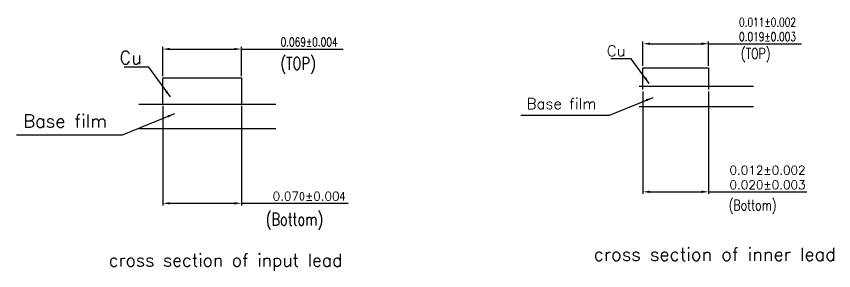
# Model space of a CAD drawing. Extents: x 10 to 206, y -65 to 73.
# Drawn here: x 49.15 to 95.67, y -9.38 to 5.12 of the extents above; entities that cross this region are included whole.
import ezdxf

# ---------------------------------------------------------------- set-up
doc = ezdxf.new("R2010")
doc.units = 0
doc.header["$LTSCALE"] = 0.5
for name, color, linetype in [('01 Copper', 3, 'Continuous'), ('02 Polyimide', 160, 'Continuous'), ('08 Dimension&pin assignment', 7, 'Continuous')]:
    doc.layers.add(name, color=color, linetype=linetype)
doc.styles.get("Standard").update_dxf_attribs({"font": 'romans.shx', "width": 0.75, "bigfont": 'AllInOneBig.shx'})
doc.styles.add('TXT', font='txt.shx', dxfattribs={"height": 0.5, "bigfont": 'AllInOneBig.shx'})
doc.dimstyles.new('New', dxfattribs={"dimtxt": 0.5, "dimasz": 0.4, "dimexe": 0.12, "dimexo": 0.1, "dimgap": 0.15, "dimtad": 1, "dimdsep": 46, "dimtxsty": 'Standard', "dimcen": 0.9, "dimadec": 8, "dimazin": 0, "dimtfac": 1, "dimtmove": 0, "dimatfit": 3, "dimfxl": 0, "dimarcsym": 0})

# ---------------------------------------------------------------- blocks, each defined once
blk = doc.blocks.new('*D648')
at = {"layer": '08 Dimension&pin assignment', "color": 0, "lineweight": -2, "transparency": 16777216}
for p, q in [((84.811, 0.845), (84.811, -5.004)), ((88.544, 0.845), (88.544, -5.004)), ((85.211, -4.884), (88.144, -4.884)), ((88.544, -4.884), (94.137, -4.884))]:
    blk.add_line(p, q, dxfattribs=at)
at = {"layer": '08 Dimension&pin assignment', "color": 0, "transparency": 16777216}
for points in [[(85.211, -4.817), (85.211, -4.95), (84.811, -4.884)], [(88.144, -4.817), (88.144, -4.95), (88.544, -4.884)]]:
    blk.add_solid(points, dxfattribs=at)
at = {"layer": 'Defpoints', "color": 0, "transparency": 16777216}
for p in [(84.811, 0.945), (88.544, 0.945), (88.544, -4.884)]:
    blk.add_point(p, dxfattribs=at)
at = {"layer": '08 Dimension&pin assignment', "color": 0, "transparency": 16777216, "insert": (91.904, -4.067), "char_height": 0.5, "attachment_point": 5, "style": 'TXT'}
blk.add_mtext('0.012%%P0.002{\\C2;\\P}0.020%%P{\\C2;0.003}', dxfattribs=at)
blk = doc.blocks.new('*D649')
at = {"layer": '08 Dimension&pin assignment', "color": 0, "lineweight": -2, "transparency": 16777216}
for p, q in [((84.811, 2.294), (84.811, 3.682)), ((85.211, 3.562), (88.144, 3.562)), ((88.544, 2.294), (88.544, 3.682)), ((88.544, 3.562), (93.839, 3.562))]:
    blk.add_line(p, q, dxfattribs=at)
at = {"layer": '08 Dimension&pin assignment', "color": 0, "transparency": 16777216}
for points in [[(85.211, 3.629), (85.211, 3.495), (84.811, 3.562)], [(88.144, 3.495), (88.144, 3.629), (88.544, 3.562)]]:
    blk.add_solid(points, dxfattribs=at)
at = {"layer": 'Defpoints', "color": 0, "transparency": 16777216}
for p in [(88.544, 3.562), (84.811, 2.194), (88.544, 2.194)]:
    blk.add_point(p, dxfattribs=at)
at = {"layer": '08 Dimension&pin assignment', "color": 0, "transparency": 16777216, "insert": (91.904, 4.379), "char_height": 0.5, "attachment_point": 5}
blk.add_mtext('{\\C2;0.011}%%P0.002\\P{\\C2;0.019}%%P{\\C2;0.003}', dxfattribs=at)
blk = doc.blocks.new('*D650')
at = {"layer": '08 Dimension&pin assignment', "color": 0, "lineweight": -2, "transparency": 16777216}
for p, q in [((57.477, 1.716), (57.477, 3.378)), ((57.877, 3.258), (61.556, 3.258)), ((61.956, 1.716), (61.956, 3.378)), ((61.956, 3.258), (67.753, 3.258))]:
    blk.add_line(p, q, dxfattribs=at)
at = {"layer": '08 Dimension&pin assignment', "color": 0, "transparency": 16777216}
for points in [[(57.877, 3.325), (57.877, 3.191), (57.477, 3.258)], [(61.556, 3.191), (61.556, 3.325), (61.956, 3.258)]]:
    blk.add_solid(points, dxfattribs=at)
at = {"layer": 'Defpoints', "color": 0, "transparency": 16777216}
for p in [(61.956, 3.258), (57.477, 1.616), (61.956, 1.616)]:
    blk.add_point(p, dxfattribs=at)
at = {"layer": '08 Dimension&pin assignment', "color": 0, "transparency": 16777216, "insert": (65.808, 3.658), "char_height": 0.5, "attachment_point": 5}
blk.add_mtext('0.069{\\C2;%%P0.004}', dxfattribs=at)
blk = doc.blocks.new('*D651')
at = {"layer": '08 Dimension&pin assignment', "color": 0, "lineweight": -2, "transparency": 16777216}
for p, q in [((57.477, 0.018), (57.477, -5.658)), ((61.956, 0.018), (61.956, -5.658)), ((57.877, -5.538), (61.556, -5.538)), ((61.956, -5.538), (68.042, -5.538))]:
    blk.add_line(p, q, dxfattribs=at)
at = {"layer": '08 Dimension&pin assignment', "color": 0, "transparency": 16777216}
for points in [[(57.877, -5.472), (57.877, -5.605), (57.477, -5.538)], [(61.556, -5.605), (61.556, -5.472), (61.956, -5.538)]]:
    blk.add_solid(points, dxfattribs=at)
at = {"layer": 'Defpoints', "color": 0, "transparency": 16777216}
for p in [(57.477, 0.118), (61.956, 0.118), (61.956, -5.538)]:
    blk.add_point(p, dxfattribs=at)
at = {"layer": '08 Dimension&pin assignment', "color": 0, "transparency": 16777216, "insert": (65.808, -5.138), "char_height": 0.5, "attachment_point": 5, "style": 'TXT'}
blk.add_mtext('0.07{\\Ftxt|c0;0\\Ftxt.shx|c0;\\C2;%%P0.00\\Ftxt|c0;4}', dxfattribs=at)

msp = doc.modelspace()

# ---------------------------------------------------------------- linework, layer by layer
at = {"layer": '01 Copper', "color": 3}
msp.add_lwpolyline([(84.81125875, 0.94541004), (84.81125875, 2.19408255), (88.54374604, 2.19408255), (88.54374604, 0.94541004)], dxfattribs=at)
at = {"layer": '01 Copper'}
msp.add_lwpolyline([(57.47726339, 0.11795378), (57.47726339, 1.61636079), (61.95624814, 1.61636079), (61.95624814, 0.11795378)], dxfattribs=at)
at = {"layer": '02 Polyimide', "color": 5}
for points in [[(84.60325649, 1.13333529), (91.096355, 1.13333529)], [(84.60325649, -0.02423166), (91.096355, -0.02423166)]]:
    msp.add_lwpolyline(points, dxfattribs=at)
at = {"layer": '02 Polyimide'}
for points in [[(56.11949506, 0.11795378), (63.91121327, 0.11795378)], [(56.11949506, -1.27112656), (63.91121327, -1.27112656)]]:
    msp.add_lwpolyline(points, dxfattribs=at)

# ---------------------------------------------------------------- texts
at = {"layer": '08 Dimension&pin assignment'}
for s, height, p in [('Cu', 0.62208, (82.75734155, 2.84305179)), ('Cu', 0.746496, (55.01256275, 2.39512388)), ('Base film', 0.62208, (78.19435792, -0.16882203)), ('Base film', 0.746496, (49.53698239, -1.21912471)), ('cross section of inner lead', 0.746496, (82.00548234, -8.81596036)), ('cross section of input lead', 0.72, (54.4060616, -9.13977055))]:
    msp.add_text(s, height=height, dxfattribs=at).set_placement(p)
at = {"layer": '08 Dimension&pin assignment', "attachment_point": 1}
for s, insert, char_height, width in [('(TOP)', (90.39031067, 3.3018278), 0.6, 1.2601577111), ('(TOP)', (64.17212569, 2.7990553), 0.72, 1.8146271039), ('(Bottom)', (89.6975396, -5.34053744), 0.6, 1.2601577111), ('(Bottom)', (63.34080041, -6.08659312), 0.72, 1.8146271039)]:
    msp.add_mtext(s, dxfattribs=dict(at, insert=insert, char_height=char_height, width=width))

# ---------------------------------------------------------------- dimensions: what is measured, and where the dimension line sits
at = {"layer": '08 Dimension&pin assignment'}
for base, p1, p2, text, override, picture, middle in [((88.54374604, 3.5620348), (84.81125875, 2.19408255), (88.54374604, 2.19408255), '{\\C2;0.011}%%P0.002\\P{\\C2;0.019}%%P{\\C2;0.003}', {"dimtxsty": 'Standard'}, '*D649', (91.90374604, 3.5620348)), ((61.95624814, 3.25790349), (57.47726339, 1.61636079), (61.95624814, 1.61636079), '0.069{\\C2;%%P0.004}', {"dimtxsty": 'Standard'}, '*D650', (65.80824814, 3.25790349)), ((88.54374604, -4.88371554), (84.81125875, 0.94541004), (88.54374604, 0.94541004), '0.012%%P0.002{\\C2;\\P}0.020%%P{\\C2;0.003}', {"dimtxsty": 'TXT'}, '*D648', (91.90374604, -4.88371554)), ((61.95624814, -5.53840685), (57.47726339, 0.11795378), (61.95624814, 0.11795378), '0.07{\\Ftxt|c0;0\\Ftxt.shx|c0;\\C2;%%P0.00\\Ftxt|c0;4}', {"dimtxsty": 'TXT'}, '*D651', (65.80824814, -5.53840685))]:
    dim = msp.add_linear_dim(base=base, p1=p1, p2=p2, text=text, dimstyle='New', override=override, dxfattribs=at)
    dim.commit()
    dim.dimension.update_dxf_attribs({"geometry": picture, "text_midpoint": middle, "dimtype": 160})

# ---------------------------------------------------------------- leaders
for points in [[(85.17271703, 1.28448377), (84.14587372, 2.70001186), (82.97605259, 2.70001186)], [(57.91101332, 0.52484225), (56.67880135, 2.22347595), (55.275016, 2.22347595)], [(85.36507181, 0.48486862), (82.88684157, -0.52617859), (77.86819374, -0.52617859)], [(58.14183906, -0.43469593), (55.16796277, -1.64795258), (49.14558538, -1.64795258)]]:
    msp.add_leader(points, dimstyle='New', override={"dimgap": 0.15, "dimtad": 0}, dxfattribs=at)

doc.saveas('drawing.dxf')
